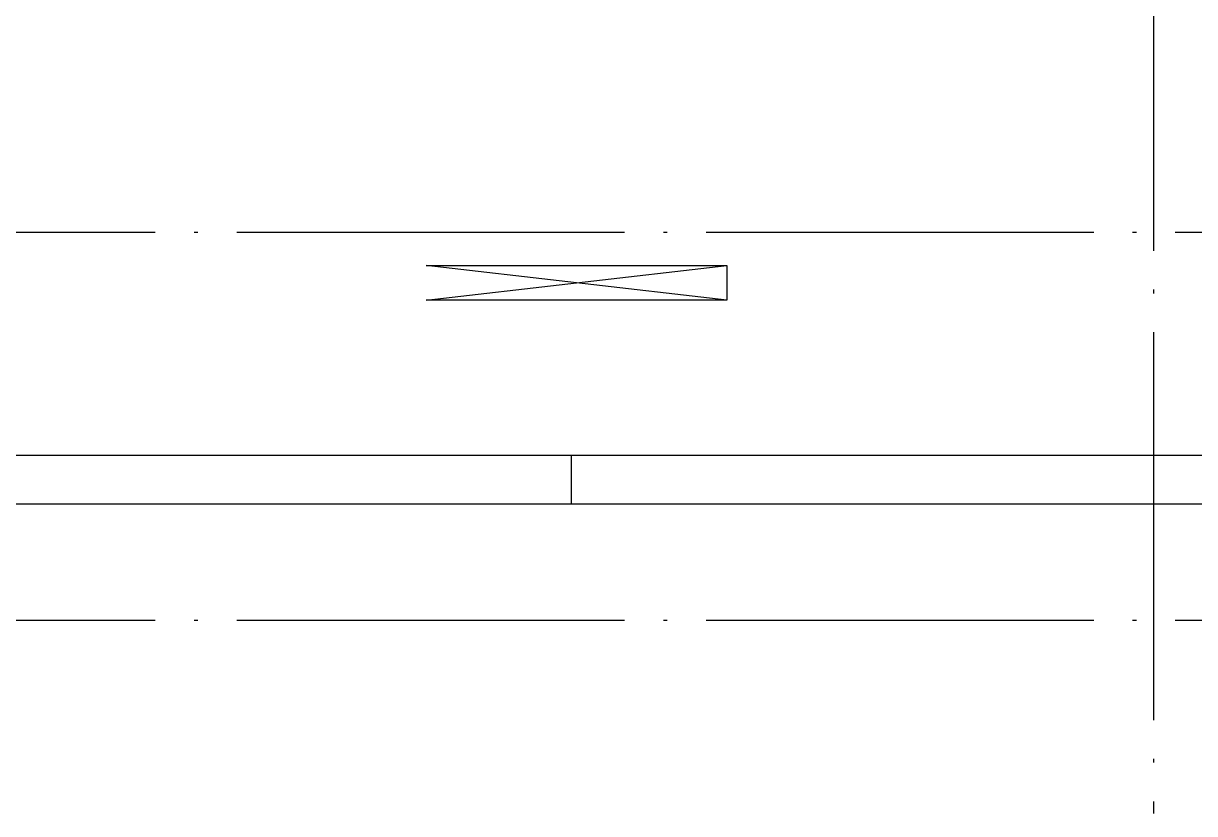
# Model space of a CAD drawing. Header units: millimetres. Extents: x 198973 to 283123, y 132052 to 191502.
# Drawn here: x 231234 to 237273, y 162168 to 166243 of the extents above; entities that cross this region are included whole.
import ezdxf

# ---------------------------------------------------------------- set-up
doc = ezdxf.new("R2010")
doc.units = ezdxf.units.MM
doc.header["$LTSCALE"] = 1000
doc.linetypes.add('CENTER', pattern=[2, 1.25, -0.25, 0.25, -0.25])
doc.linetypes.add('DOTE', pattern=[2.42, 2, -0.2, 0.02, -0.2])
for name, color, linetype in [('3T_WOOD', 21, 'Continuous'), ('ACS_PFG_FK', 30, 'Continuous'), ('DOTE', 1, 'CENTER')]:
    doc.layers.add(name, color=color, linetype=linetype)

msp = doc.modelspace()

# ---------------------------------------------------------------- linework, layer by layer
at = {"layer": '3T_WOOD'}
for p, q in [((234060.4, 163766), (234060.4, 164016)), ((219460.4, 163766), (248660.4, 163766))]:
    msp.add_line(p, q, dxfattribs=at)
msp.add_lwpolyline([(219210.4, 164016), (248910.4, 164016)], dxfattribs=at)
at = {"layer": 'ACS_PFG_FK'}
for p, q in [((234860.4, 164815.5), (233310.4, 164995.5)), ((233310.4, 164815.5), (234860.4, 164995.5)), ((233310.4, 164995.5), (234860.4, 164995.5)), ((234860.4, 164995.5), (234860.4, 164815.5)), ((234860.4, 164815.5), (233310.4, 164815.5))]:
    msp.add_line(p, q, dxfattribs=at)
at = {"layer": 'DOTE', "linetype": 'DOTE'}
for p, q in [((237060.4, 184011), (237060.4, 162168.4)), ((210553.6, 165166), (257416.8, 165166)), ((210553.6, 163166), (257416.8, 163166))]:
    msp.add_line(p, q, dxfattribs=at)

doc.saveas('drawing.dxf')
